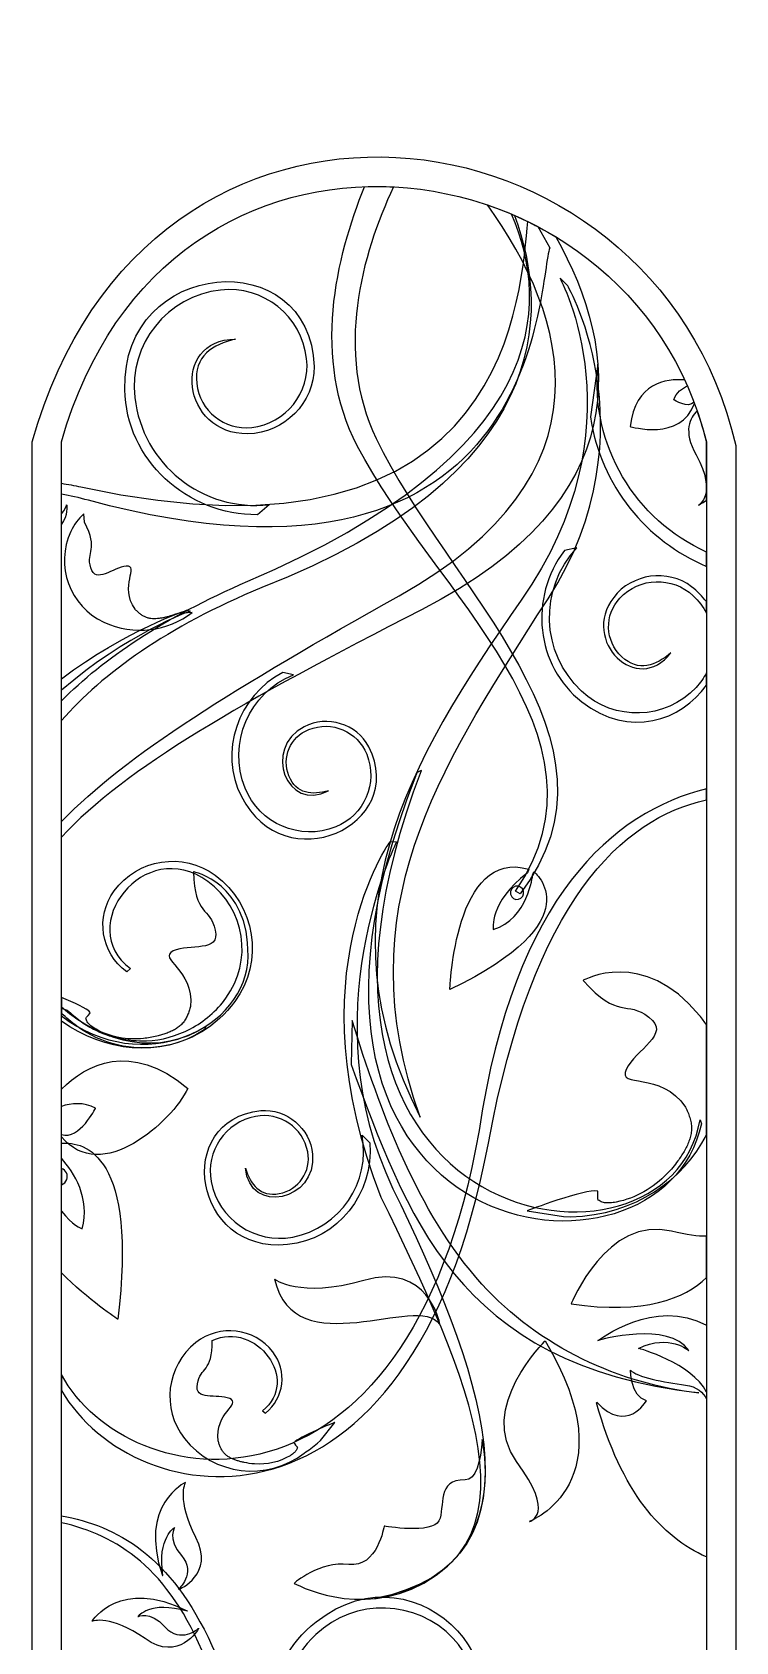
# Model space of a CAD drawing. Header units: centimetres. Extents: x -30 to 26, y -108 to 108.
# Drawn here: x -30 to 25.6, y -18.8 to 108.5 of the extents above; entities that cross this region are included whole.
import ezdxf

# ---------------------------------------------------------------- set-up
doc = ezdxf.new("R2010")
doc.units = ezdxf.units.CM
doc.header["$MEASUREMENT"] = 0
doc.layers.add('layer 1', color=7, linetype='Continuous')

msp = doc.modelspace()

# ---------------------------------------------------------------- linework, layer by layer
at = {"layer": 'layer 1', "color": 240}
for points, knots in [([(-30.03247, 76.08532), (-30.03247, 76.08532), (-30.03247, -107.32475), (-30.03247, -107.32475), (-30.03247, -107.32475), (-30.03247, -107.32475), (25.57028, -107.32475), (25.57028, -107.32475), (25.57028, -107.32475), (25.57028, -107.32475), (25.57028, 75.80665), (25.57028, 75.80665), (25.57028, 75.80665), (19.02279, 103.763), (-20.97378, 108.46851), (-30.03247, 76.08532)], [0, 0, 0, 0, 0.2, 0.2, 0.2, 0.2, 0.4, 0.4, 0.4, 0.4, 0.6, 0.6, 0.6, 0.6, 1, 1, 1, 1]), ([(-27.71568, 76.07787), (-27.71568, 76.07787), (-27.71568, -104.99393), (-27.71568, -104.99393), (-27.71568, -104.99393), (-27.71568, -104.99393), (23.2535, -104.99393), (23.2535, -104.99393), (23.2535, -104.99393), (23.2535, -104.99393), (23.2535, 76.07788), (23.2535, 76.07788), (23.2535, 76.07788), (17.25163, 100.58528), (-19.49713, 105.33198), (-27.71568, 76.07787)], [0, 0, 0, 0, 0.2, 0.2, 0.2, 0.2, 0.4, 0.4, 0.4, 0.4, 0.6, 0.6, 0.6, 0.6, 1, 1, 1, 1]), ([(-4.34135, 75.7676), (1.6238, 64.2761), (16.62212, 52.79775), (8.16103, 40.57746), (8.16103, 40.57746), (8.16103, 40.57746), (8.51752, 40.36876), (8.51752, 40.36876), (8.51752, 40.36876), (17.81527, 52.37192), (2.74725, 64.56934), (-2.8524, 76.3483), (-2.8524, 76.3483), (-6.12511, 83.23192), (-3.99576, 90.85789), (-1.48487, 96.24141), (-1.48487, 96.24141), (-2.2428, 96.28002), (-3.00174, 96.28382), (-3.75969, 96.2576), (-3.75969, 96.2576), (-6.03813, 90.66907), (-7.92645, 82.67336), (-4.34135, 75.7676)], [0, 0, 0, 0, 0.142857143, 0.142857143, 0.142857143, 0.142857143, 0.285714286, 0.285714286, 0.285714286, 0.285714286, 0.428571429, 0.428571429, 0.428571429, 0.428571429, 0.571428571, 0.571428571, 0.571428571, 0.571428571, 0.714285714, 0.714285714, 0.714285714, 0.714285714, 1, 1, 1, 1]), ([(5.94592, 94.80947), (12.34369, 85.92498), (16.09688, 73.51426), (-1.02377, 63.92752), (-1.02377, 63.92752), (-13.89944, 56.71705), (-22.64395, 51.36225), (-27.71568, 46.07406), (-27.71568, 46.07406), (-27.71568, 46.07406), (-27.71568, 44.84111), (-27.71568, 44.84111), (-27.71568, 44.84111), (-22.64086, 50.33528), (-13.37119, 55.59537), (0.74227, 62.81629), (0.74227, 62.81629), (17.78521, 71.53558), (16.41078, 83.22688), (11.35311, 92.29244), (11.35311, 92.29244), (9.64302, 93.32947), (7.82576, 94.17008), (5.94592, 94.80947)], [0, 0, 0, 0, 0.142857143, 0.142857143, 0.142857143, 0.142857143, 0.285714286, 0.285714286, 0.285714286, 0.285714286, 0.428571429, 0.428571429, 0.428571429, 0.428571429, 0.571428571, 0.571428571, 0.571428571, 0.571428571, 0.714285714, 0.714285714, 0.714285714, 0.714285714, 1, 1, 1, 1]), ([(-27.71568, 54.05342), (-24.46192, 57.8019), (-19.37575, 61.45077), (-11.87519, 64.58373), (-11.87519, 64.58373), (10.95045, 73.47419), (10.96723, 86.17495), (8.08559, 93.98003), (8.08559, 93.98003), (8.00459, 94.01532), (7.92396, 94.05151), (7.84265, 94.08602), (7.84265, 94.08602), (11.02721, 86.79738), (10.76465, 75.22323), (-12.98475, 65.06883), (-12.98475, 65.06883), (-19.63912, 62.19337), (-24.41571, 58.95482), (-27.71568, 55.62172), (-27.71568, 55.62172), (-27.71568, 55.62172), (-27.71568, 54.05342), (-27.71568, 54.05342)], [0, 0, 0, 0, 0.142857143, 0.142857143, 0.142857143, 0.142857143, 0.285714286, 0.285714286, 0.285714286, 0.285714286, 0.428571429, 0.428571429, 0.428571429, 0.428571429, 0.571428571, 0.571428571, 0.571428571, 0.571428571, 0.714285714, 0.714285714, 0.714285714, 0.714285714, 1, 1, 1, 1]), ([(9.13586, 93.49612), (8.54215, 88.60391), (8.37539, 65.01916), (-26.17686, 72.51891), (-26.17686, 72.51891), (-26.70546, 72.63366), (-27.217, 72.72907), (-27.71568, 72.80997), (-27.71568, 72.80997), (-27.71568, 72.80997), (-27.71568, 71.95418), (-27.71568, 71.95418), (-27.71568, 71.95418), (-27.0362, 71.82584), (-26.3312, 71.66586), (-25.59604, 71.46818), (-25.59604, 71.46818), (10.91049, 61.65276), (9.89367, 89.25631), (10.87706, 91.41829), (10.87706, 91.41829), (10.87706, 91.41829), (9.92041, 93.09843), (9.92041, 93.09843), (9.92041, 93.09843), (9.66082, 93.23522), (9.39941, 93.36786), (9.13586, 93.49612)], [0, 0, 0, 0, 0.125, 0.125, 0.125, 0.125, 0.25, 0.25, 0.25, 0.25, 0.375, 0.375, 0.375, 0.375, 0.5, 0.5, 0.5, 0.5, 0.625, 0.625, 0.625, 0.625, 0.75, 0.75, 0.75, 0.75, 1, 1, 1, 1]), ([(-11.3051, 71.11773), (-16.57649, 70.52608), (-21.33073, 74.32082), (-21.92184, 79.59278), (-21.92184, 79.59278), (-22.3953, 83.81065), (-19.36125, 87.61362), (-15.1429, 88.08706), (-15.1429, 88.08706), (-11.76789, 88.46545), (-8.72591, 86.0372), (-8.34635, 82.66282), (-8.34635, 82.66282), (-8.04396, 79.963), (-9.98711, 77.53002), (-12.68703, 77.22729), (-12.68703, 77.22729), (-14.84533, 76.98432), (-16.79298, 78.53873), (-17.03526, 80.69769), (-17.03526, 80.69769), (-17.27679, 82.85299), (-15.75979, 83.80536), (-13.95411, 84.21064), (-13.95411, 84.21064), (-19.15226, 84.14229), (-18.19283, 76.65025), (-12.97924, 76.71854), (-12.97924, 76.71854), (-10.14187, 76.7559), (-7.71603, 79.19479), (-7.7544, 82.03246), (-7.7544, 82.03246), (-8.02649, 91.80769), (-22.98564, 90.66805), (-22.7091, 80.22736), (-22.7091, 80.22736), (-22.63592, 74.68527), (-17.76804, 70.25664), (-12.225, 70.3293), (-12.225, 70.3293), (-12.225, 70.3293), (-11.3051, 71.11773), (-11.3051, 71.11773)], [0, 0, 0, 0, 0.083333333, 0.083333333, 0.083333333, 0.083333333, 0.166666667, 0.166666667, 0.166666667, 0.166666667, 0.25, 0.25, 0.25, 0.25, 0.333333333, 0.333333333, 0.333333333, 0.333333333, 0.416666667, 0.416666667, 0.416666667, 0.416666667, 0.5, 0.5, 0.5, 0.5, 0.583333333, 0.583333333, 0.583333333, 0.583333333, 0.666666667, 0.666666667, 0.666666667, 0.666666667, 0.75, 0.75, 0.75, 0.75, 0.833333333, 0.833333333, 0.833333333, 0.833333333, 1, 1, 1, 1]), ([(12.26685, 88.44682), (12.26685, 88.44682), (19.51319, 75.99345), (9.89419, 62.40751), (9.89419, 62.40751), (2.24248, 50.2654), (-5.26129, 39.21324), (0.61982, 22.71761), (0.61982, 22.71761), (-7.49583, 38.60028), (-0.40264, 50.67895), (8.61537, 63.56794), (8.61537, 63.56794), (18.1575, 77.20799), (11.67776, 89.02201), (11.67776, 89.02201), (11.67776, 89.02201), (11.67776, 89.02201), (12.26685, 88.44682), (12.26685, 88.44682)], [0, 0, 0, 0, 0.166666667, 0.166666667, 0.166666667, 0.166666667, 0.333333333, 0.333333333, 0.333333333, 0.333333333, 0.5, 0.5, 0.5, 0.5, 0.666666667, 0.666666667, 0.666666667, 0.666666667, 1, 1, 1, 1]), ([(14.67572, 82.22484), (14.03261, 75.78221), (17.65845, 69.8976), (23.2535, 67.37854), (23.2535, 67.37854), (23.2535, 67.37854), (23.2535, 66.2424), (23.2535, 66.2424), (23.2535, 66.2424), (18.51546, 68.24708), (14.9005, 72.59388), (14.07617, 78.05387), (14.07617, 78.05387), (14.07617, 78.05387), (14.67572, 82.22484), (14.67572, 82.22484)], [0, 0, 0, 0, 0.2, 0.2, 0.2, 0.2, 0.4, 0.4, 0.4, 0.4, 0.6, 0.6, 0.6, 0.6, 1, 1, 1, 1]), ([(21.75094, 80.50571), (21.32689, 80.3234), (20.86135, 79.9949), (20.66476, 79.40711), (20.66476, 79.40711), (20.66476, 79.40711), (21.83596, 78.66905), (22.2705, 79.23358), (22.2705, 79.23358), (22.28338, 79.19968), (22.29496, 79.16484), (22.30772, 79.13086), (22.30772, 79.13086), (21.24368, 76.07754), (17.23068, 77.29912), (17.23068, 77.29912), (17.23068, 77.29912), (17.62962, 80.76769), (20.05461, 81.1062), (21.53176, 80.97889), (21.53176, 80.97889), (21.60502, 80.82131), (21.68052, 80.66548), (21.75094, 80.50571)], [0, 0, 0, 0, 0.142857143, 0.142857143, 0.142857143, 0.142857143, 0.285714286, 0.285714286, 0.285714286, 0.285714286, 0.428571429, 0.428571429, 0.428571429, 0.428571429, 0.571428571, 0.571428571, 0.571428571, 0.571428571, 0.714285714, 0.714285714, 0.714285714, 0.714285714, 1, 1, 1, 1]), ([(23.2535, 71.46712), (22.8745, 71.21412), (22.61701, 71.07593), (22.61701, 71.07593), (22.61701, 71.07593), (22.61701, 71.07593), (24.1564, 71.92), (22.43167, 75.04937), (22.43167, 75.04937), (21.38823, 76.94324), (21.93248, 77.99557), (22.52489, 78.53147), (22.52489, 78.53147), (22.80135, 77.73654), (23.04725, 76.92006), (23.2535, 76.07788), (23.2535, 76.07788), (23.2535, 76.07788), (23.2535, 71.46712), (23.2535, 71.46712)], [0, 0, 0, 0, 0.166666667, 0.166666667, 0.166666667, 0.166666667, 0.333333333, 0.333333333, 0.333333333, 0.333333333, 0.5, 0.5, 0.5, 0.5, 0.666666667, 0.666666667, 0.666666667, 0.666666667, 1, 1, 1, 1]), ([(-17.38036, 62.61085), (-19.31617, 61.1139), (-22.00064, 60.72529), (-24.37086, 61.8316), (-24.37086, 61.8316), (-27.07426, 63.09325), (-28.2432, 66.30728), (-26.9808, 69.01092), (-26.9808, 69.01092), (-26.72849, 69.55155), (-26.37854, 70.01545), (-25.96174, 70.39143), (-25.96174, 70.39143), (-25.96174, 70.39143), (-25.89857, 69.74022), (-25.89857, 69.74022), (-25.89857, 69.74022), (-24.74992, 67.47538), (-25.79598, 67.48586), (-25.40629, 66.13957), (-25.40629, 66.13957), (-25.01358, 64.77784), (-23.66787, 66.19708), (-22.59924, 66.26138), (-22.59924, 66.26138), (-21.531, 66.32442), (-23.17512, 64.66313), (-21.90722, 62.86219), (-21.90722, 62.86219), (-21.88232, 62.82686), (-21.8419, 62.79639), (-21.81156, 62.76644), (-21.81156, 62.76644), (-21.74559, 62.7004), (-21.6785, 62.63624), (-21.60905, 62.57412), (-21.60905, 62.57412), (-21.54109, 62.51424), (-21.47097, 62.45659), (-21.39631, 62.40529), (-21.39631, 62.40529), (-21.32416, 62.3546), (-21.24833, 62.3089), (-21.16978, 62.27001), (-21.16978, 62.27001), (-21.09153, 62.23143), (-21.00983, 62.19978), (-20.92648, 62.17497), (-20.92648, 62.17497), (-20.84222, 62.1503), (-20.75607, 62.13186), (-20.66882, 62.12008), (-20.66882, 62.12008), (-20.57971, 62.10858), (-20.49012, 62.10271), (-20.40069, 62.10212), (-20.40069, 62.10212), (-20.30811, 62.10181), (-20.21645, 62.10588), (-20.12499, 62.11442), (-20.12499, 62.11442), (-20.03267, 62.12258), (-19.94017, 62.13407), (-19.84813, 62.14889), (-19.84813, 62.14889), (-19.75584, 62.16434), (-19.66402, 62.18248), (-19.57306, 62.20188), (-19.57306, 62.20188), (-19.48188, 62.2219), (-19.39144, 62.24393), (-19.30179, 62.2681), (-19.30179, 62.2681), (-19.03827, 62.33897), (-18.77553, 62.4251), (-18.52453, 62.5307), (-18.52453, 62.5307), (-18.52453, 62.5307), (-17.38036, 62.61085), (-17.38036, 62.61085)], [0, 0, 0, 0, 0.047619048, 0.047619048, 0.047619048, 0.047619048, 0.095238095, 0.095238095, 0.095238095, 0.095238095, 0.142857143, 0.142857143, 0.142857143, 0.142857143, 0.19047619, 0.19047619, 0.19047619, 0.19047619, 0.238095238, 0.238095238, 0.238095238, 0.238095238, 0.285714286, 0.285714286, 0.285714286, 0.285714286, 0.333333333, 0.333333333, 0.333333333, 0.333333333, 0.380952381, 0.380952381, 0.380952381, 0.380952381, 0.428571429, 0.428571429, 0.428571429, 0.428571429, 0.476190476, 0.476190476, 0.476190476, 0.476190476, 0.523809524, 0.523809524, 0.523809524, 0.523809524, 0.571428571, 0.571428571, 0.571428571, 0.571428571, 0.619047619, 0.619047619, 0.619047619, 0.619047619, 0.666666667, 0.666666667, 0.666666667, 0.666666667, 0.714285714, 0.714285714, 0.714285714, 0.714285714, 0.761904762, 0.761904762, 0.761904762, 0.761904762, 0.80952381, 0.80952381, 0.80952381, 0.80952381, 0.857142857, 0.857142857, 0.857142857, 0.857142857, 0.904761905, 0.904761905, 0.904761905, 0.904761905, 1, 1, 1, 1]), ([(-27.31503, 71.1198), (-27.31503, 71.1198), (-27.40639, 70.69889), (-27.71568, 70.38433), (-27.71568, 70.38433), (-27.71568, 70.38433), (-27.71568, 69.58821), (-27.71568, 69.58821), (-27.71568, 69.58821), (-27.19662, 70.22738), (-27.30157, 71.08833), (-27.30157, 71.08833), (-27.30157, 71.08833), (-27.30157, 71.08833), (-27.31503, 71.1198), (-27.31503, 71.1198)], [0, 0, 0, 0, 0.2, 0.2, 0.2, 0.2, 0.4, 0.4, 0.4, 0.4, 0.6, 0.6, 0.6, 0.6, 1, 1, 1, 1]), ([(13.01463, 67.70911), (9.98828, 64.48317), (10.15014, 59.4133), (13.37673, 56.38703), (13.37673, 56.38703), (15.95791, 53.96549), (20.01266, 54.09402), (22.43444, 56.67553), (22.43444, 56.67553), (22.76774, 57.0309), (23.04061, 57.42115), (23.2535, 57.83363), (23.2535, 57.83363), (23.2535, 57.83363), (23.2535, 56.85156), (23.2535, 56.85156), (23.2535, 56.85156), (21.30247, 54.07514), (17.14664, 52.59316), (13.40767, 55.54441), (13.40767, 55.54441), (9.74213, 58.35953), (9.21356, 63.82172), (12.0288, 67.48815), (12.0288, 67.48815), (12.0288, 67.48815), (13.01463, 67.70911), (13.01463, 67.70911)], [0, 0, 0, 0, 0.125, 0.125, 0.125, 0.125, 0.25, 0.25, 0.25, 0.25, 0.375, 0.375, 0.375, 0.375, 0.5, 0.5, 0.5, 0.5, 0.625, 0.625, 0.625, 0.625, 0.75, 0.75, 0.75, 0.75, 1, 1, 1, 1]), ([(23.2535, 62.53323), (22.99257, 63.03958), (22.64253, 63.51089), (22.20347, 63.92299), (22.20347, 63.92299), (20.55094, 65.47256), (17.95584, 65.38893), (16.406, 63.73651), (16.406, 63.73651), (15.16642, 62.41605), (15.23262, 60.33918), (16.55385, 59.09973), (16.55385, 59.09973), (17.87302, 57.86261), (19.26639, 58.4006), (20.43838, 59.40449), (20.43838, 59.40449), (17.79816, 55.96627), (13.27241, 60.3467), (15.92031, 63.79525), (15.92031, 63.79525), (17.36149, 65.67194), (20.20146, 66.07505), (22.07785, 64.63304), (22.07785, 64.63304), (22.54706, 64.26166), (22.93544, 63.86631), (23.2535, 63.45552), (23.2535, 63.45552), (23.2535, 63.45552), (23.2535, 62.53323), (23.2535, 62.53323)], [0, 0, 0, 0, 0.111111111, 0.111111111, 0.111111111, 0.111111111, 0.222222222, 0.222222222, 0.222222222, 0.222222222, 0.333333333, 0.333333333, 0.333333333, 0.333333333, 0.444444444, 0.444444444, 0.444444444, 0.444444444, 0.555555556, 0.555555556, 0.555555556, 0.555555556, 0.666666667, 0.666666667, 0.666666667, 0.666666667, 0.777777778, 0.777777778, 0.777777778, 0.777777778, 1, 1, 1, 1]), ([(-17.78302, 62.78881), (-17.78302, 62.78881), (-22.59338, 61.21753), (-27.71568, 57.3594), (-27.71568, 57.3594), (-27.71568, 57.3594), (-27.71568, 56.45915), (-27.71568, 56.45915), (-27.71568, 56.45915), (-22.57928, 60.90281), (-17.54644, 62.70476), (-17.54644, 62.70476), (-17.54644, 62.70476), (-17.54644, 62.70476), (-17.78302, 62.78881), (-17.78302, 62.78881)], [0, 0, 0, 0, 0.2, 0.2, 0.2, 0.2, 0.4, 0.4, 0.4, 0.4, 0.6, 0.6, 0.6, 0.6, 1, 1, 1, 1]), ([(-9.38381, 57.67432), (-12.91392, 56.25804), (-14.62799, 52.2471), (-13.21118, 48.71681), (-13.21118, 48.71681), (-12.078, 45.8922), (-8.87048, 44.52061), (-6.04557, 45.65397), (-6.04557, 45.65397), (-3.78556, 46.56101), (-2.68889, 49.12752), (-3.59497, 51.38753), (-3.59497, 51.38753), (-4.32073, 53.19532), (-6.37408, 54.07208), (-8.18205, 53.3465), (-8.18205, 53.3465), (-9.62765, 52.76709), (-10.3299, 51.12405), (-9.74983, 49.67826), (-9.74983, 49.67826), (-9.17052, 48.23504), (-7.88905, 48.14867), (-6.61104, 48.50584), (-6.61104, 48.50584), (-9.91721, 46.78394), (-11.85524, 51.84141), (-8.53934, 53.56859), (-8.53934, 53.56859), (-6.73468, 54.50844), (-4.37447, 53.79184), (-3.43516, 51.98665), (-3.43516, 51.98665), (-0.28775, 45.72059), (-10.12236, 41.36087), (-13.49291, 48.04871), (-13.49291, 48.04871), (-15.32854, 51.57374), (-13.75795, 56.02362), (-10.23251, 57.8599), (-10.23251, 57.8599), (-10.23251, 57.8599), (-9.38381, 57.67432), (-9.38381, 57.67432)], [0, 0, 0, 0, 0.083333333, 0.083333333, 0.083333333, 0.083333333, 0.166666667, 0.166666667, 0.166666667, 0.166666667, 0.25, 0.25, 0.25, 0.25, 0.333333333, 0.333333333, 0.333333333, 0.333333333, 0.416666667, 0.416666667, 0.416666667, 0.416666667, 0.5, 0.5, 0.5, 0.5, 0.583333333, 0.583333333, 0.583333333, 0.583333333, 0.666666667, 0.666666667, 0.666666667, 0.666666667, 0.75, 0.75, 0.75, 0.75, 0.833333333, 0.833333333, 0.833333333, 0.833333333, 1, 1, 1, 1]), ([(0.22935, 49.51651), (-14.53315, 11.90736), (19.80636, 7.76442), (22.84704, 22.17237), (22.84704, 22.17237), (22.84704, 22.17237), (22.74357, 22.48688), (22.74357, 22.48688), (22.74357, 22.48688), (20.36012, 8.45798), (-13.4876, 13.25147), (0.7062, 50.09448), (0.7062, 50.09448), (0.71051, 50.10608), (0.71549, 50.11747), (0.72058, 50.12884), (0.72058, 50.12884), (0.72058, 50.12884), (0.41105, 49.98146), (0.41105, 49.98146), (0.41105, 49.98146), (0.35138, 49.82727), (0.29084, 49.67224), (0.22935, 49.51651)], [0, 0, 0, 0, 0.142857143, 0.142857143, 0.142857143, 0.142857143, 0.285714286, 0.285714286, 0.285714286, 0.285714286, 0.428571429, 0.428571429, 0.428571429, 0.428571429, 0.571428571, 0.571428571, 0.571428571, 0.571428571, 0.714285714, 0.714285714, 0.714285714, 0.714285714, 1, 1, 1, 1]), ([(-27.71568, 2.36563), (-22.55514, -7.31891), (-0.36613, -10.70004), (5.28527, 21.65647), (5.28527, 21.65647), (8.07079, 40.25512), (15.93106, 46.83623), (23.2535, 48.66465), (23.2535, 48.66465), (23.2535, 48.66465), (23.2535, 47.79053), (23.2535, 47.79053), (23.2535, 47.79053), (16.617, 46.3323), (9.52905, 39.81004), (6.01893, 20.66057), (6.01893, 20.66057), (-0.09858, -12.00534), (-21.98568, -8.80175), (-27.71568, 1.09727), (-27.71568, 1.09727), (-27.71568, 1.09727), (-27.71568, 2.36563), (-27.71568, 2.36563)], [0, 0, 0, 0, 0.142857143, 0.142857143, 0.142857143, 0.142857143, 0.285714286, 0.285714286, 0.285714286, 0.285714286, 0.428571429, 0.428571429, 0.428571429, 0.428571429, 0.571428571, 0.571428571, 0.571428571, 0.571428571, 0.714285714, 0.714285714, 0.714285714, 0.714285714, 1, 1, 1, 1]), ([(-26.50363, 29.90189), (-22.52045, 26.98855), (-16.92956, 27.85606), (-14.01629, 31.83938), (-14.01629, 31.83938), (-11.68526, 35.02626), (-12.3787, 39.4992), (-15.56661, 41.83004), (-15.56661, 41.83004), (-18.11587, 43.69469), (-21.69441, 43.13939), (-23.55883, 40.59006), (-23.55883, 40.59006), (-25.05013, 38.54984), (-24.60676, 35.68771), (-22.56682, 34.19588), (-22.56682, 34.19588), (-22.56682, 34.19588), (-22.26654, 34.45698), (-22.26654, 34.45698), (-22.26654, 34.45698), (-26.73773, 37.72861), (-21.17442, 45.01209), (-16.15154, 41.33899), (-16.15154, 41.33899), (-13.21011, 39.1876), (-12.56909, 35.0574), (-14.72125, 32.11547), (-14.72125, 32.11547), (-15.45289, 31.11339), (-16.42878, 30.25502), (-17.53083, 29.68798), (-17.53083, 29.68798), (-18.60394, 29.13625), (-19.7972, 28.76737), (-21.0096, 28.74055), (-21.0096, 28.74055), (-22.44951, 28.70862), (-23.91129, 28.99551), (-25.19218, 29.66618), (-25.19218, 29.66618), (-25.55998, 29.85874), (-25.91682, 30.08238), (-26.25143, 30.32677), (-26.25143, 30.32677), (-26.60813, 30.58801), (-26.94433, 30.86831), (-27.2579, 31.16493), (-27.2579, 31.16493), (-27.2579, 31.16493), (-27.71568, 31.32765), (-27.71568, 31.32765), (-27.71568, 31.32765), (-27.71568, 31.32765), (-27.71568, 30.92687), (-27.71568, 30.92687), (-27.71568, 30.92687), (-27.3422, 30.56241), (-26.93825, 30.21949), (-26.50363, 29.90189)], [0, 0, 0, 0, 0.0625, 0.0625, 0.0625, 0.0625, 0.125, 0.125, 0.125, 0.125, 0.1875, 0.1875, 0.1875, 0.1875, 0.25, 0.25, 0.25, 0.25, 0.3125, 0.3125, 0.3125, 0.3125, 0.375, 0.375, 0.375, 0.375, 0.4375, 0.4375, 0.4375, 0.4375, 0.5, 0.5, 0.5, 0.5, 0.5625, 0.5625, 0.5625, 0.5625, 0.625, 0.625, 0.625, 0.625, 0.6875, 0.6875, 0.6875, 0.6875, 0.75, 0.75, 0.75, 0.75, 0.8125, 0.8125, 0.8125, 0.8125, 0.875, 0.875, 0.875, 0.875, 1, 1, 1, 1]), ([(-1.7307, 44.49601), (-1.7307, 44.49601), (-9.41414, 33.98885), (-2.44619, 16.36765), (-2.44619, 16.36765), (4.09914, 2.84363), (11.5909, -12.48846), (-2.89189, -15.32663), (-2.89189, -15.32663), (-2.89189, -15.32663), (-2.94677, -15.35079), (-2.94677, -15.35079), (-2.94677, -15.35079), (11.53708, -12.51317), (5.02324, 3.53026), (-1.52221, 17.05383), (-1.52221, 17.05383), (-8.06879, 30.57736), (-1.2511, 44.4647), (-1.2511, 44.4647), (-1.2511, 44.4647), (-1.2511, 44.4647), (-1.7307, 44.49601), (-1.7307, 44.49601)], [0, 0, 0, 0, 0.142857143, 0.142857143, 0.142857143, 0.142857143, 0.285714286, 0.285714286, 0.285714286, 0.285714286, 0.428571429, 0.428571429, 0.428571429, 0.428571429, 0.571428571, 0.571428571, 0.571428571, 0.571428571, 0.714285714, 0.714285714, 0.714285714, 0.714285714, 1, 1, 1, 1]), ([(9.51208, 41.8363), (9.51208, 41.8363), (9.15483, 38.37665), (6.40292, 37.54908), (6.40292, 37.54908), (6.40292, 37.54908), (6.03661, 39.66164), (9.09762, 42.01502), (9.09762, 42.01502), (9.09762, 42.01502), (9.22662, 42.30054), (9.22662, 42.30054), (9.22662, 42.30054), (3.35908, 44.05897), (2.97837, 32.7952), (2.97837, 32.7952), (2.97837, 32.7952), (14.40037, 38.29787), (9.61414, 42.10873), (9.61414, 42.10873), (9.61414, 42.10873), (9.61414, 42.10873), (9.51208, 41.8363), (9.51208, 41.8363)], [0, 0, 0, 0, 0.142857143, 0.142857143, 0.142857143, 0.142857143, 0.285714286, 0.285714286, 0.285714286, 0.285714286, 0.428571429, 0.428571429, 0.428571429, 0.428571429, 0.571428571, 0.571428571, 0.571428571, 0.571428571, 0.714285714, 0.714285714, 0.714285714, 0.714285714, 1, 1, 1, 1]), ([(-27.71568, 32.17704), (-26.71561, 31.76406), (-25.6816, 31.28455), (-25.44294, 30.98166), (-25.44294, 30.98166), (-25.41456, 30.94637), (-25.81161, 30.55731), (-25.79941, 30.51457), (-25.79941, 30.51457), (-25.78551, 30.46728), (-25.76885, 30.421), (-25.75011, 30.37595), (-25.75011, 30.37595), (-25.70925, 30.27907), (-25.65467, 30.19124), (-25.588, 30.11146), (-25.588, 30.11146), (-25.51063, 30.02066), (-25.41874, 29.9416), (-25.32369, 29.87068), (-25.32369, 29.87068), (-25.2175, 29.79142), (-25.10321, 29.72128), (-24.98707, 29.65574), (-24.98707, 29.65574), (-23.86242, 29.02047), (-22.52269, 28.78628), (-21.24264, 28.92274), (-21.24264, 28.92274), (-20.8842, 28.9603), (-20.52456, 29.02792), (-20.17373, 29.11373), (-20.17373, 29.11373), (-20.05434, 29.14287), (-19.93542, 29.17498), (-19.81689, 29.20989), (-19.81689, 29.20989), (-19.69905, 29.24538), (-19.58097, 29.28289), (-19.46409, 29.32381), (-19.46409, 29.32381), (-19.34789, 29.36531), (-19.23328, 29.41095), (-19.12099, 29.46035), (-19.12099, 29.46035), (-19.00949, 29.50876), (-18.90057, 29.56248), (-18.79341, 29.62186), (-18.79341, 29.62186), (-18.69006, 29.67956), (-18.58988, 29.74348), (-18.49386, 29.81366), (-18.49386, 29.81366), (-18.40019, 29.88294), (-18.31203, 29.95925), (-18.23005, 30.04157), (-18.23005, 30.04157), (-18.14918, 30.12349), (-18.07459, 30.2123), (-18.00846, 30.30693), (-18.00846, 30.30693), (-17.94215, 30.40213), (-17.88334, 30.50347), (-17.83197, 30.60826), (-17.83197, 30.60826), (-17.77807, 30.71535), (-17.7335, 30.82694), (-17.69288, 30.9397), (-17.69288, 30.9397), (-17.65193, 31.05604), (-17.61502, 31.17322), (-17.58062, 31.29187), (-17.58062, 31.29187), (-17.56454, 31.34596), (-17.53706, 31.40707), (-17.53071, 31.46392), (-17.53071, 31.46392), (-17.20843, 34.36106), (-20.17448, 35.23957), (-18.89533, 35.84754), (-18.89533, 35.84754), (-17.61495, 36.45429), (-15.1493, 35.66625), (-15.56202, 37.49596), (-15.56202, 37.49596), (-15.97288, 39.32574), (-17.20177, 38.61086), (-17.29021, 42.0975), (-17.29021, 42.0975), (-17.29021, 42.0975), (-12.89154, 41.26351), (-12.96963, 35.44388), (-12.96963, 35.44388), (-13.04558, 29.67767), (-21.32725, 25.7889), (-27.71568, 30.71781), (-27.71568, 30.71781), (-27.71568, 30.71781), (-27.71568, 32.17704), (-27.71568, 32.17704)], [0, 0, 0, 0, 0.038461538, 0.038461538, 0.038461538, 0.038461538, 0.076923077, 0.076923077, 0.076923077, 0.076923077, 0.115384615, 0.115384615, 0.115384615, 0.115384615, 0.153846154, 0.153846154, 0.153846154, 0.153846154, 0.192307692, 0.192307692, 0.192307692, 0.192307692, 0.230769231, 0.230769231, 0.230769231, 0.230769231, 0.269230769, 0.269230769, 0.269230769, 0.269230769, 0.307692308, 0.307692308, 0.307692308, 0.307692308, 0.346153846, 0.346153846, 0.346153846, 0.346153846, 0.384615385, 0.384615385, 0.384615385, 0.384615385, 0.423076923, 0.423076923, 0.423076923, 0.423076923, 0.461538462, 0.461538462, 0.461538462, 0.461538462, 0.5, 0.5, 0.5, 0.5, 0.538461538, 0.538461538, 0.538461538, 0.538461538, 0.576923077, 0.576923077, 0.576923077, 0.576923077, 0.615384615, 0.615384615, 0.615384615, 0.615384615, 0.653846154, 0.653846154, 0.653846154, 0.653846154, 0.692307692, 0.692307692, 0.692307692, 0.692307692, 0.730769231, 0.730769231, 0.730769231, 0.730769231, 0.769230769, 0.769230769, 0.769230769, 0.769230769, 0.807692308, 0.807692308, 0.807692308, 0.807692308, 0.846153846, 0.846153846, 0.846153846, 0.846153846, 0.884615385, 0.884615385, 0.884615385, 0.884615385, 0.923076923, 0.923076923, 0.923076923, 0.923076923, 1, 1, 1, 1]), ([(8.16497, 40.95385), (8.44715, 41.01911), (8.72778, 40.84313), (8.79382, 40.56072), (8.79382, 40.56072), (8.86045, 40.27739), (8.6861, 39.99481), (8.40379, 39.9291), (8.40379, 39.9291), (8.12394, 39.86303), (7.84143, 40.0397), (7.77627, 40.32258), (7.77627, 40.32258), (7.70961, 40.60542), (7.88407, 40.88834), (8.16497, 40.95385)], [0, 0, 0, 0, 0.2, 0.2, 0.2, 0.2, 0.4, 0.4, 0.4, 0.4, 0.6, 0.6, 0.6, 0.6, 1, 1, 1, 1]), ([(11.94592, 14.84537), (11.94592, 14.84537), (9.07047, 15.31117), (9.07047, 15.31117), (9.07047, 15.31117), (9.07047, 15.31117), (13.71416, 17.05822), (14.65684, 16.86575), (14.65684, 16.86575), (14.71024, 16.85479), (14.64588, 16.18476), (14.69187, 16.15466), (14.69187, 16.15466), (14.74178, 16.12205), (14.79272, 16.0917), (14.84642, 16.06483), (14.84642, 16.06483), (14.95769, 16.00724), (15.07822, 15.96799), (15.20346, 15.94708), (15.20346, 15.94708), (15.34499, 15.9228), (15.48979, 15.92109), (15.63442, 15.93035), (15.63442, 15.93035), (15.79474, 15.94083), (15.95624, 15.96396), (16.11314, 15.9947), (16.11314, 15.9947), (17.65263, 16.28619), (19.07321, 17.1159), (20.15226, 18.24221), (20.15226, 18.24221), (20.45477, 18.55783), (20.73486, 18.90035), (20.99131, 19.25455), (20.99131, 19.25455), (21.0788, 19.37521), (21.16404, 19.49739), (21.24599, 19.62215), (21.24599, 19.62215), (21.32858, 19.74697), (21.40867, 19.87411), (21.48307, 20.00357), (21.48307, 20.00357), (21.55788, 20.13315), (21.63004, 20.26376), (21.69532, 20.39801), (21.69532, 20.39801), (21.76079, 20.52999), (21.81939, 20.66488), (21.87139, 20.80271), (21.87139, 20.80271), (21.9222, 20.93696), (21.9649, 21.07486), (21.99814, 21.2152), (21.99814, 21.2152), (22.03055, 21.35271), (22.05328, 21.49152), (22.06451, 21.63165), (22.06451, 21.63165), (22.07479, 21.77145), (22.07526, 21.91086), (22.06216, 22.05038), (22.06216, 22.05038), (22.0499, 22.19111), (22.02539, 22.33022), (21.99093, 22.46762), (21.99093, 22.46762), (21.95643, 22.60859), (21.91025, 22.7474), (21.85947, 22.88352), (21.85947, 22.88352), (21.80795, 23.02293), (21.74896, 23.15989), (21.68938, 23.29654), (21.68938, 23.29654), (21.66155, 23.35926), (21.63878, 23.43739), (21.59997, 23.49454), (21.59997, 23.49454), (19.63433, 26.42721), (16.20385, 24.92306), (16.91279, 26.48541), (16.91279, 26.48541), (17.62187, 28.04699), (20.51916, 29.24411), (18.70831, 30.61513), (18.70831, 30.61513), (16.89793, 31.9865), (16.31912, 30.36561), (13.51384, 33.52229), (13.51384, 33.52229), (13.51384, 33.52229), (18.23466, 36.18744), (22.71115, 30.74219), (22.71115, 30.74219), (22.91038, 30.49975), (23.09048, 30.24749), (23.2535, 29.98748), (23.2535, 29.98748), (23.2535, 29.98748), (23.2535, 21.29531), (23.2535, 21.29531), (23.2535, 21.29531), (21.47056, 17.823), (17.69123, 14.9675), (12.48961, 14.83413), (12.48961, 14.83413), (12.48961, 14.83413), (11.94592, 14.84537), (11.94592, 14.84537)], [0, 0, 0, 0, 0.034482759, 0.034482759, 0.034482759, 0.034482759, 0.068965517, 0.068965517, 0.068965517, 0.068965517, 0.103448276, 0.103448276, 0.103448276, 0.103448276, 0.137931034, 0.137931034, 0.137931034, 0.137931034, 0.172413793, 0.172413793, 0.172413793, 0.172413793, 0.206896552, 0.206896552, 0.206896552, 0.206896552, 0.24137931, 0.24137931, 0.24137931, 0.24137931, 0.275862069, 0.275862069, 0.275862069, 0.275862069, 0.310344828, 0.310344828, 0.310344828, 0.310344828, 0.344827586, 0.344827586, 0.344827586, 0.344827586, 0.379310345, 0.379310345, 0.379310345, 0.379310345, 0.413793103, 0.413793103, 0.413793103, 0.413793103, 0.448275862, 0.448275862, 0.448275862, 0.448275862, 0.482758621, 0.482758621, 0.482758621, 0.482758621, 0.517241379, 0.517241379, 0.517241379, 0.517241379, 0.551724138, 0.551724138, 0.551724138, 0.551724138, 0.586206897, 0.586206897, 0.586206897, 0.586206897, 0.620689655, 0.620689655, 0.620689655, 0.620689655, 0.655172414, 0.655172414, 0.655172414, 0.655172414, 0.689655172, 0.689655172, 0.689655172, 0.689655172, 0.724137931, 0.724137931, 0.724137931, 0.724137931, 0.75862069, 0.75862069, 0.75862069, 0.75862069, 0.793103448, 0.793103448, 0.793103448, 0.793103448, 0.827586207, 0.827586207, 0.827586207, 0.827586207, 0.862068966, 0.862068966, 0.862068966, 0.862068966, 0.896551724, 0.896551724, 0.896551724, 0.896551724, 0.931034483, 0.931034483, 0.931034483, 0.931034483, 1, 1, 1, 1]), ([(-16.28044, 29.90952), (-19.93937, 27.5261), (-24.39272, 28.50014), (-27.71568, 31.42768), (-27.71568, 31.42768), (-27.71568, 31.42768), (-27.71568, 30.28729), (-27.71568, 30.28729), (-27.71568, 30.28729), (-24.28009, 27.89159), (-19.9941, 27.30077), (-16.43114, 29.61574), (-16.43114, 29.61574), (-16.43114, 29.61574), (-16.28044, 29.90952), (-16.28044, 29.90952)], [0, 0, 0, 0, 0.2, 0.2, 0.2, 0.2, 0.4, 0.4, 0.4, 0.4, 0.6, 0.6, 0.6, 0.6, 1, 1, 1, 1]), ([(-4.75724, 30.35193), (-2.54594, 23.30909), (0.37691, 15.17954), (5.50152, 9.51089), (5.50152, 9.51089), (10.02325, 4.50913), (16.46932, 1.56871), (22.66199, 0.91029), (22.66199, 0.91029), (3.37388, 3.09885), (-0.4816, 15.19929), (-4.83033, 26.85657), (-4.83033, 26.85657), (-4.83033, 26.85657), (-4.75724, 30.35193), (-4.75724, 30.35193)], [0, 0, 0, 0, 0.2, 0.2, 0.2, 0.2, 0.4, 0.4, 0.4, 0.4, 0.6, 0.6, 0.6, 0.6, 1, 1, 1, 1]), ([(-27.71568, 23.56175), (-26.94045, 23.81704), (-25.972, 23.9157), (-25.02862, 23.41728), (-25.02862, 23.41728), (-25.02862, 23.41728), (-26.27797, 20.91197), (-27.71568, 21.32438), (-27.71568, 21.32438), (-27.71568, 21.32438), (-27.71568, 21.16291), (-27.71568, 21.16291), (-27.71568, 21.16291), (-24.58747, 17.28096), (-18.98758, 22.36637), (-17.73341, 24.97782), (-17.73341, 24.97782), (-22.29335, 28.77958), (-25.77062, 26.86076), (-27.71568, 24.92847), (-27.71568, 24.92847), (-27.71568, 24.92847), (-27.71568, 23.56175), (-27.71568, 23.56175)], [0, 0, 0, 0, 0.142857143, 0.142857143, 0.142857143, 0.142857143, 0.285714286, 0.285714286, 0.285714286, 0.285714286, 0.428571429, 0.428571429, 0.428571429, 0.428571429, 0.571428571, 0.571428571, 0.571428571, 0.571428571, 0.714285714, 0.714285714, 0.714285714, 0.714285714, 1, 1, 1, 1]), ([(-3.96651, 21.2861), (-3.25532, 17.54957), (-5.70853, 13.94298), (-9.44551, 13.23215), (-9.44551, 13.23215), (-12.43527, 12.66305), (-15.32015, 14.6244), (-15.88925, 17.61451), (-15.88925, 17.61451), (-16.34429, 20.00685), (-14.77447, 22.31452), (-12.38264, 22.77036), (-12.38264, 22.77036), (-10.46889, 23.13416), (-8.62315, 21.87787), (-8.25911, 19.96407), (-8.25911, 19.96407), (-7.9674, 18.43423), (-8.97228, 16.95675), (-10.50263, 16.6655), (-10.50263, 16.6655), (-12.0304, 16.37498), (-12.79425, 17.40753), (-13.18272, 18.67638), (-13.18272, 18.67638), (-12.84968, 14.96359), (-7.54555, 16.05913), (-7.87939, 19.78296), (-7.87939, 19.78296), (-8.06122, 21.80954), (-9.93757, 23.41062), (-11.96431, 23.22805), (-11.96431, 23.22805), (-18.93843, 22.49912), (-17.30583, 11.8661), (-9.85618, 12.63459), (-9.85618, 12.63459), (-5.89776, 12.98989), (-2.99754, 16.71238), (-3.35251, 20.6715), (-3.35251, 20.6715), (-3.35251, 20.6715), (-3.96651, 21.2861), (-3.96651, 21.2861)], [0, 0, 0, 0, 0.083333333, 0.083333333, 0.083333333, 0.083333333, 0.166666667, 0.166666667, 0.166666667, 0.166666667, 0.25, 0.25, 0.25, 0.25, 0.333333333, 0.333333333, 0.333333333, 0.333333333, 0.416666667, 0.416666667, 0.416666667, 0.416666667, 0.5, 0.5, 0.5, 0.5, 0.583333333, 0.583333333, 0.583333333, 0.583333333, 0.666666667, 0.666666667, 0.666666667, 0.666666667, 0.75, 0.75, 0.75, 0.75, 0.833333333, 0.833333333, 0.833333333, 0.833333333, 1, 1, 1, 1]), ([(-27.71568, 19.46155), (-26.73733, 18.34531), (-25.40183, 16.28435), (-26.09163, 13.88111), (-26.09163, 13.88111), (-26.09163, 13.88111), (-26.90335, 14.18785), (-27.71568, 15.26964), (-27.71568, 15.26964), (-27.71568, 15.26964), (-27.71568, 10.40518), (-27.71568, 10.40518), (-27.71568, 10.40518), (-25.59884, 8.25445), (-23.27399, 6.73176), (-23.27399, 6.73176), (-23.27399, 6.73176), (-21.67675, 19.7222), (-25.86084, 20.78494), (-27.71568, 20.64856), (-27.71568, 20.64856), (-27.71568, 20.64856), (-27.71568, 19.46155), (-27.71568, 19.46155)], [0, 0, 0, 0, 0.142857143, 0.142857143, 0.142857143, 0.142857143, 0.285714286, 0.285714286, 0.285714286, 0.285714286, 0.428571429, 0.428571429, 0.428571429, 0.428571429, 0.571428571, 0.571428571, 0.571428571, 0.571428571, 0.714285714, 0.714285714, 0.714285714, 0.714285714, 1, 1, 1, 1]), ([(-27.71568, 18.65464), (-27.35857, 18.52639), (-27.17026, 18.13455), (-27.29754, 17.77832), (-27.29754, 17.77832), (-27.36983, 17.57616), (-27.52736, 17.42905), (-27.71568, 17.36271), (-27.71568, 17.36271), (-27.71568, 17.36271), (-27.71568, 18.65464), (-27.71568, 18.65464)], [0, 0, 0, 0, 0.25, 0.25, 0.25, 0.25, 0.5, 0.5, 0.5, 0.5, 1, 1, 1, 1]), ([(12.55934, 7.94554), (12.55934, 7.94554), (15.38503, 14.96902), (20.50121, 13.69322), (20.50121, 13.69322), (21.68885, 13.39708), (22.58182, 13.28506), (23.2535, 13.28734), (23.2535, 13.28734), (23.2535, 13.28734), (23.2535, 10.02517), (23.2535, 10.02517), (23.2535, 10.02517), (21.54402, 8.3745), (18.38746, 7.0975), (12.55934, 7.94554)], [0, 0, 0, 0, 0.2, 0.2, 0.2, 0.2, 0.4, 0.4, 0.4, 0.4, 0.6, 0.6, 0.6, 0.6, 1, 1, 1, 1]), ([(2.15905, 6.34094), (0.46969, 8.86717), (-9.26197, 3.01978), (-10.87862, 9.89287), (-10.87862, 9.89287), (-10.87862, 9.89287), (-8.92247, 8.3428), (-3.83171, 9.80157), (-3.83171, 9.80157), (1.2593, 11.26018), (2.16604, 6.42019), (2.16604, 6.42019), (2.16604, 6.42019), (2.16604, 6.42019), (2.15905, 6.34094), (2.15905, 6.34094)], [0, 0, 0, 0, 0.2, 0.2, 0.2, 0.2, 0.4, 0.4, 0.4, 0.4, 0.6, 0.6, 0.6, 0.6, 1, 1, 1, 1]), ([(14.74496, 5.07307), (14.74496, 5.07307), (20.30858, 6.61958), (21.85782, 4.25027), (21.85782, 4.25027), (21.85782, 4.25027), (20.32051, 5.61909), (17.89286, 4.43139), (17.89286, 4.43139), (17.89286, 4.43139), (22.12307, 3.25982), (23.2535, 0.96581), (23.2535, 0.96581), (23.2535, 0.96581), (23.2535, 6.25778), (23.2535, 6.25778), (23.2535, 6.25778), (19.2012, 8.51259), (14.67476, 5.0477), (14.67476, 5.0477), (14.67476, 5.0477), (14.67476, 5.0477), (14.74496, 5.07307), (14.74496, 5.07307)], [0, 0, 0, 0, 0.142857143, 0.142857143, 0.142857143, 0.142857143, 0.285714286, 0.285714286, 0.285714286, 0.285714286, 0.428571429, 0.428571429, 0.428571429, 0.428571429, 0.571428571, 0.571428571, 0.571428571, 0.571428571, 0.714285714, 0.714285714, 0.714285714, 0.714285714, 1, 1, 1, 1]), ([(-8.54023, -3.84379), (-11.47039, -6.13043), (-15.70059, -5.61867), (-18.00017, -2.69446), (-18.00017, -2.69446), (-19.84442, -0.34949), (-19.43879, 3.04637), (-17.09304, 4.8905), (-17.09304, 4.8905), (-15.21725, 6.36577), (-12.50041, 6.04085), (-11.02531, 4.16501), (-11.02531, 4.16501), (-9.8454, 2.66375), (-10.10469, 0.49082), (-11.60572, -0.68949), (-11.60572, -0.68949), (-11.60572, -0.68949), (-11.83936, -0.50024), (-11.83936, -0.50024), (-11.83936, -0.50024), (-8.79625, 1.89394), (-12.32648, 6.65265), (-15.79825, 5.05356), (-15.79825, 5.05356), (-15.79405, 2.51409), (-16.72304, 2.99506), (-16.98218, 1.61767), (-16.98218, 1.61767), (-17.24556, 0.22514), (-15.40452, 0.88525), (-14.42168, 0.46086), (-14.42168, 0.46086), (-13.43973, 0.03551), (-15.65627, -0.70612), (-15.33648, -2.88527), (-15.33648, -2.88527), (-15.33018, -2.92803), (-15.30784, -2.97345), (-15.29426, -3.01386), (-15.29426, -3.01386), (-15.26515, -3.10255), (-15.23419, -3.19006), (-15.2002, -3.27683), (-15.2002, -3.27683), (-15.16655, -3.36091), (-15.12995, -3.44399), (-15.08643, -3.52344), (-15.08643, -3.52344), (-15.04488, -3.60121), (-14.9978, -3.67619), (-14.94522, -3.74632), (-14.94522, -3.74632), (-14.89277, -3.81604), (-14.83411, -3.88112), (-14.77089, -3.94085), (-14.77089, -3.94085), (-14.70681, -4.00085), (-14.63823, -4.05615), (-14.56566, -4.106), (-14.56566, -4.106), (-14.4913, -4.15644), (-14.41398, -4.20207), (-14.33442, -4.24292), (-14.33442, -4.24292), (-14.25193, -4.28494), (-14.16827, -4.32262), (-14.08278, -4.35623), (-14.08278, -4.35623), (-13.9967, -4.39057), (-13.90895, -4.42202), (-13.82012, -4.45029), (-13.82012, -4.45029), (-13.73077, -4.47811), (-13.64063, -4.50331), (-13.5507, -4.527), (-13.5507, -4.527), (-13.46029, -4.55024), (-13.36963, -4.57135), (-13.27871, -4.59019), (-13.27871, -4.59019), (-13.01154, -4.64575), (-12.73818, -4.68732), (-12.46654, -4.70622), (-12.46654, -4.70622), (-11.49635, -4.77551), (-10.49087, -4.56331), (-9.6584, -4.05396), (-9.6584, -4.05396), (-9.57242, -4.0014), (-9.48797, -3.94543), (-9.40988, -3.88278), (-9.40988, -3.88278), (-9.33998, -3.82671), (-9.27268, -3.76459), (-9.21665, -3.69399), (-9.21665, -3.69399), (-9.16841, -3.632), (-9.12951, -3.56423), (-9.10121, -3.48999), (-9.10121, -3.48999), (-9.08825, -3.45548), (-9.0769, -3.42009), (-9.06764, -3.38401), (-9.06764, -3.38401), (-9.05957, -3.35141), (-9.36965, -3.06811), (-9.34914, -3.04071), (-9.34914, -3.04071), (-8.99471, -2.55706), (-6.11639, -1.41968), (-6.11639, -1.41968), (-6.11639, -1.41968), (-6.11639, -1.41968), (-7.25022, -2.83911), (-7.25022, -2.83911), (-7.25022, -2.83911), (-7.25022, -2.83911), (-7.49641, -3.07199), (-7.49641, -3.07199), (-7.49641, -3.07199), (-7.83608, -3.36431), (-8.18516, -3.62019), (-8.54023, -3.84379)], [0, 0, 0, 0, 0.03125, 0.03125, 0.03125, 0.03125, 0.0625, 0.0625, 0.0625, 0.0625, 0.09375, 0.09375, 0.09375, 0.09375, 0.125, 0.125, 0.125, 0.125, 0.15625, 0.15625, 0.15625, 0.15625, 0.1875, 0.1875, 0.1875, 0.1875, 0.21875, 0.21875, 0.21875, 0.21875, 0.25, 0.25, 0.25, 0.25, 0.28125, 0.28125, 0.28125, 0.28125, 0.3125, 0.3125, 0.3125, 0.3125, 0.34375, 0.34375, 0.34375, 0.34375, 0.375, 0.375, 0.375, 0.375, 0.40625, 0.40625, 0.40625, 0.40625, 0.4375, 0.4375, 0.4375, 0.4375, 0.46875, 0.46875, 0.46875, 0.46875, 0.5, 0.5, 0.5, 0.5, 0.53125, 0.53125, 0.53125, 0.53125, 0.5625, 0.5625, 0.5625, 0.5625, 0.59375, 0.59375, 0.59375, 0.59375, 0.625, 0.625, 0.625, 0.625, 0.65625, 0.65625, 0.65625, 0.65625, 0.6875, 0.6875, 0.6875, 0.6875, 0.71875, 0.71875, 0.71875, 0.71875, 0.75, 0.75, 0.75, 0.75, 0.78125, 0.78125, 0.78125, 0.78125, 0.8125, 0.8125, 0.8125, 0.8125, 0.84375, 0.84375, 0.84375, 0.84375, 0.875, 0.875, 0.875, 0.875, 0.90625, 0.90625, 0.90625, 0.90625, 0.9375, 0.9375, 0.9375, 0.9375, 1, 1, 1, 1]), ([(10.50845, 5.02517), (10.50845, 5.02517), (5.10499, -0.27823), (8.24539, -4.514), (8.24539, -4.514), (11.38644, -8.75051), (9.27812, -9.24999), (9.27812, -9.24999), (9.27812, -9.24999), (9.27812, -9.24999), (17.17034, -6.13749), (10.50845, 5.02517)], [0, 0, 0, 0, 0.25, 0.25, 0.25, 0.25, 0.5, 0.5, 0.5, 0.5, 1, 1, 1, 1]), ([(23.2535, 0.44565), (22.9921, 0.89521), (22.49763, 1.41651), (21.58702, 1.53379), (21.58702, 1.53379), (19.91814, 1.74893), (17.69758, 2.17205), (17.25837, 2.71435), (17.25837, 2.71435), (17.25837, 2.71435), (17.21601, 0.66549), (18.50268, 0.27833), (18.50268, 0.27833), (18.50268, 0.27833), (16.92844, -2.37893), (14.58755, 0.17818), (14.58755, 0.17818), (14.58755, 0.17818), (14.57308, 0.12951), (14.57308, 0.12951), (14.57308, 0.12951), (16.51981, -6.95575), (19.73809, -10.51418), (23.2535, -12.05369), (23.2535, -12.05369), (23.2535, -12.05369), (23.2535, 0.44565), (23.2535, 0.44565)], [0, 0, 0, 0, 0.125, 0.125, 0.125, 0.125, 0.25, 0.25, 0.25, 0.25, 0.375, 0.375, 0.375, 0.375, 0.5, 0.5, 0.5, 0.5, 0.625, 0.625, 0.625, 0.625, 0.75, 0.75, 0.75, 0.75, 1, 1, 1, 1]), ([(5.56983, -3.06999), (5.56983, -3.06999), (7.09264, -9.8782), (1.89515, -13.50777), (1.89515, -13.50777), (-3.30219, -17.13641), (-8.53234, -14.5214), (-9.33947, -14.14677), (-9.33947, -14.14677), (-9.33947, -14.14677), (-7.29622, -12.35777), (-5.02301, -12.64914), (-5.02301, -12.64914), (-2.74864, -12.93951), (-2.22154, -9.62341), (-2.22154, -9.62341), (-2.22154, -9.62341), (-2.22154, -9.62341), (1.6145, -10.26972), (2.11415, -9.19416), (2.11415, -9.19416), (2.61303, -8.11788), (1.8957, -5.86937), (4.17121, -5.97271), (4.17121, -5.97271), (5.0333, -6.01259), (5.41489, -4.5239), (5.51456, -2.76123), (5.51456, -2.76123), (5.51456, -2.76123), (5.56983, -3.06999), (5.56983, -3.06999)], [0, 0, 0, 0, 0.111111111, 0.111111111, 0.111111111, 0.111111111, 0.222222222, 0.222222222, 0.222222222, 0.222222222, 0.333333333, 0.333333333, 0.333333333, 0.333333333, 0.444444444, 0.444444444, 0.444444444, 0.444444444, 0.555555556, 0.555555556, 0.555555556, 0.555555556, 0.666666667, 0.666666667, 0.666666667, 0.666666667, 0.777777778, 0.777777778, 0.777777778, 0.777777778, 1, 1, 1, 1]), ([(-18.48191, -14.61443), (-18.48191, -14.61443), (-17.04121, -13.3524), (-18.23235, -11.95463), (-18.23235, -11.95463), (-19.4241, -10.55708), (-18.75535, -9.7177), (-18.75535, -9.7177), (-18.75535, -9.7177), (-18.75535, -9.7177), (-20.1696, -10.48892), (-19.70279, -13.53441), (-19.70279, -13.53441), (-19.70279, -13.53441), (-19.74031, -13.5312), (-19.74031, -13.5312), (-19.74031, -13.5312), (-21.68635, -7.89846), (-17.91916, -6.17075), (-17.91916, -6.17075), (-17.91916, -6.17075), (-17.91916, -6.17075), (-18.62796, -7.56382), (-17.10091, -10.50773), (-17.10091, -10.50773), (-15.57393, -13.45181), (-18.43239, -14.60888), (-18.43239, -14.60888), (-18.43239, -14.60888), (-18.43239, -14.60888), (-18.48191, -14.61443), (-18.48191, -14.61443)], [0, 0, 0, 0, 0.111111111, 0.111111111, 0.111111111, 0.111111111, 0.222222222, 0.222222222, 0.222222222, 0.222222222, 0.333333333, 0.333333333, 0.333333333, 0.333333333, 0.444444444, 0.444444444, 0.444444444, 0.444444444, 0.555555556, 0.555555556, 0.555555556, 0.555555556, 0.666666667, 0.666666667, 0.666666667, 0.666666667, 0.777777778, 0.777777778, 0.777777778, 0.777777778, 1, 1, 1, 1]), ([(22.83953, -34.3134), (20.54816, -34.94154), (-0.01399, -53.38529), (-15.82882, -19.04778), (-15.82882, -19.04778), (-19.09729, -11.95089), (-23.33697, -9.58166), (-27.71568, -8.79968), (-27.71568, -8.79968), (-27.71568, -8.79968), (-27.71568, -9.35522), (-27.71568, -9.35522), (-27.71568, -9.35522), (-23.3711, -10.32968), (-19.24193, -12.88183), (-16.31889, -20.14379), (-16.31889, -20.14379), (-2.20249, -55.21224), (19.23812, -37.797), (21.55679, -37.28225), (21.55679, -37.28225), (21.55679, -37.28225), (22.83953, -34.3134), (22.83953, -34.3134)], [0, 0, 0, 0, 0.142857143, 0.142857143, 0.142857143, 0.142857143, 0.285714286, 0.285714286, 0.285714286, 0.285714286, 0.428571429, 0.428571429, 0.428571429, 0.428571429, 0.571428571, 0.571428571, 0.571428571, 0.571428571, 0.714285714, 0.714285714, 0.714285714, 0.714285714, 1, 1, 1, 1]), ([(-8.00319, -31.77146), (-11.64647, -27.91606), (-11.47446, -21.8355), (-7.61828, -18.19231), (-7.61828, -18.19231), (-4.53344, -15.27711), (0.32963, -15.41358), (3.24509, -18.49881), (3.24509, -18.49881), (5.57737, -20.96749), (5.46715, -24.85823), (2.99969, -27.19106), (2.99969, -27.19106), (1.02471, -29.05652), (-2.08773, -28.96754), (-3.95352, -26.99269), (-3.95352, -26.99269), (-5.44579, -25.41458), (-5.37546, -22.92369), (-3.79641, -21.43157), (-3.79641, -21.43157), (-2.21984, -19.94225), (-0.54655, -20.58134), (0.86329, -21.78011), (0.86329, -21.78011), (-2.31788, -17.66846), (-7.72613, -22.94124), (-4.53571, -27.06525), (-4.53571, -27.06525), (-2.79926, -29.30952), (0.60824, -29.78057), (2.85214, -28.04312), (2.85214, -28.04312), (10.49782, -21.94617), (0.58979, -10.68093), (-7.58484, -17.18168), (-7.58484, -17.18168), (-11.96834, -20.57359), (-12.57841, -27.12621), (-9.18636, -31.51078), (-9.18636, -31.51078), (-9.18636, -31.51078), (-8.00319, -31.77146), (-8.00319, -31.77146)], [0, 0, 0, 0, 0.083333333, 0.083333333, 0.083333333, 0.083333333, 0.166666667, 0.166666667, 0.166666667, 0.166666667, 0.25, 0.25, 0.25, 0.25, 0.333333333, 0.333333333, 0.333333333, 0.333333333, 0.416666667, 0.416666667, 0.416666667, 0.416666667, 0.5, 0.5, 0.5, 0.5, 0.583333333, 0.583333333, 0.583333333, 0.583333333, 0.666666667, 0.666666667, 0.666666667, 0.666666667, 0.75, 0.75, 0.75, 0.75, 0.833333333, 0.833333333, 0.833333333, 0.833333333, 1, 1, 1, 1]), ([(-16.88084, -17.69904), (-16.88084, -17.69904), (-18.31886, -18.95165), (-19.53843, -17.59079), (-19.53843, -17.59079), (-20.75878, -16.22777), (-21.67588, -16.77657), (-21.67588, -16.77657), (-21.67588, -16.77657), (-21.67588, -16.77657), (-20.72719, -15.48356), (-17.78376, -16.34974), (-17.78376, -16.34974), (-17.78376, -16.34974), (-17.78326, -16.31212), (-17.78326, -16.31212), (-17.78326, -16.31212), (-23.08063, -13.6408), (-25.28746, -17.12801), (-25.28746, -17.12801), (-25.28746, -17.12801), (-25.28746, -17.12801), (-23.8176, -16.61524), (-21.11694, -18.51449), (-21.11694, -18.51449), (-18.41658, -20.41334), (-16.89242, -17.74706), (-16.89242, -17.74706), (-16.89242, -17.74706), (-16.89242, -17.74706), (-16.88084, -17.69904), (-16.88084, -17.69904)], [0, 0, 0, 0, 0.111111111, 0.111111111, 0.111111111, 0.111111111, 0.222222222, 0.222222222, 0.222222222, 0.222222222, 0.333333333, 0.333333333, 0.333333333, 0.333333333, 0.444444444, 0.444444444, 0.444444444, 0.444444444, 0.555555556, 0.555555556, 0.555555556, 0.555555556, 0.666666667, 0.666666667, 0.666666667, 0.666666667, 0.777777778, 0.777777778, 0.777777778, 0.777777778, 1, 1, 1, 1])]:
    msp.add_open_spline(points, degree=3, knots=knots, dxfattribs=at)
at = {"layer": 'layer 1', "color": 7}
msp.add_open_spline([(-27.71568, 76.07787), (-27.71568, 76.07787), (-27.71568, -104.99393), (-27.71568, -104.99393), (-27.71568, -104.99393), (-27.71568, -104.99393), (23.2535, -104.99393), (23.2535, -104.99393), (23.2535, -104.99393), (23.2535, -104.99393), (23.2535, 76.07788), (23.2535, 76.07788), (23.2535, 76.07788), (17.25163, 100.58528), (-19.49713, 105.33198), (-27.71568, 76.07787)], degree=3, knots=[0, 0, 0, 0, 0.2, 0.2, 0.2, 0.2, 0.4, 0.4, 0.4, 0.4, 0.6, 0.6, 0.6, 0.6, 1, 1, 1, 1], dxfattribs=at)

doc.saveas('drawing.dxf')
